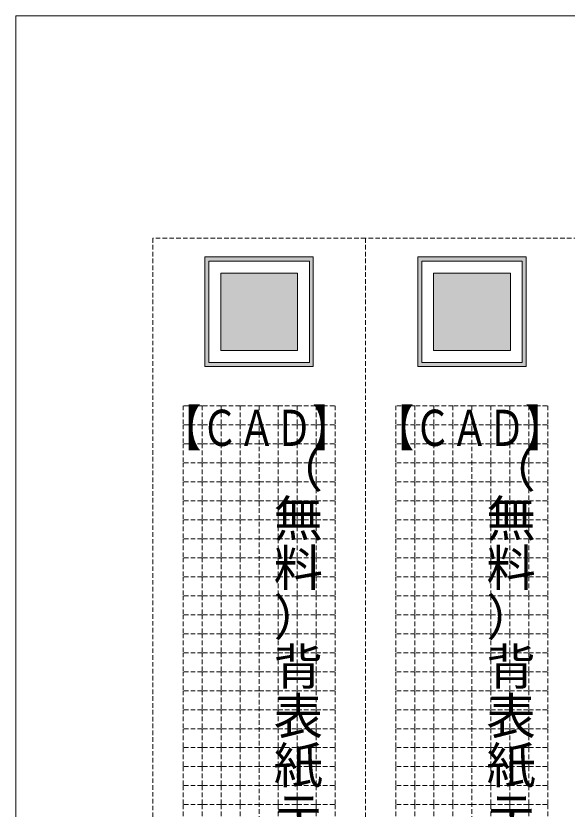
# Model space of a CAD drawing. Units: millimetres on the paper. Extents: x -148 to 148, y -210 to 210.
# Drawn here: x -148 to -3, y 1.2 to 210 of the extents above; entities that cross this region are included whole.
import ezdxf
from ezdxf.enums import TextEntityAlignment as Align

# ---------------------------------------------------------------- set-up
doc = ezdxf.new("R2010")
doc.units = ezdxf.units.MM
doc.linetypes.add('DASHED1', pattern=[1.8, 1.2, -0.6])
doc.layers.add('0-0', color=3, linetype='DASHED1', lineweight=9)
doc.styles.add('@ＭＳ ゴシック', font='')
doc.styles.add('ＭＳ ゴシック', font='')
doc.styles.get('@ＭＳ ゴシック').set_extended_font_data('@MS Gothic')
doc.styles.get('ＭＳ ゴシック').set_extended_font_data('MS Gothic')

msp = doc.modelspace()

# ---------------------------------------------------------------- linework, layer by layer
at = {"layer": '0-0', "color": 7}
for p, q in [((-56, 151.5), (-112, 151.5)), ((-112, 151.5), (-112, -151.5)), ((0, 151.5), (-56, 151.5)), ((-56, 151.5), (-56, -151.5))]:
    msp.add_line(p, q, dxfattribs=at)
at = {"layer": '0-0', "color": 7, "linetype": 'Continuous'}
for p, q in [((-42.251, 146.533), (-13.749, 146.533)), ((-42.251, 117.681), (-42.251, 146.533)), ((-70.782, 118.742), (-70.782, 145.472)), ((-14.782, 118.742), (-14.782, 145.472)), ((-94.114, 142.258), (-94.114, 121.957)), ((-94.114, 121.957), (-94.114, 142.258)), ((-94.114, 142.258), (-73.886, 142.258)), ((-73.886, 142.258), (-73.886, 121.957)), ((-38.114, 142.258), (-38.114, 121.957)), ((-73.886, 121.957), (-94.114, 121.957)), ((-70.782, 118.742), (-97.218, 118.742)), ((-14.782, 118.742), (-41.218, 118.742))]:
    msp.add_line(p, q, dxfattribs=at)
at = {"layer": '0-0'}
for p, q in [((-94, 107.38), (-94, 102.38)), ((-89, 107.38), (-89, 102.38)), ((-84, 107.38), (-84, -132.62)), ((-79, 107.38), (-79, 102.38)), ((-74, 107.38), (-74, 102.38)), ((-38, 107.38), (-38, 102.38)), ((-33, 107.38), (-33, 102.38)), ((-28, 107.38), (-28, -132.62)), ((-23, 107.38), (-23, 102.38)), ((-18, 107.38), (-18, 102.38)), ((-94, 102.38), (-94, 97.38)), ((-89, 102.38), (-89, 97.38)), ((-79, 102.38), (-79, 97.38)), ((-74, 102.38), (-74, 97.38)), ((-38, 102.38), (-38, 97.38)), ((-33, 102.38), (-33, 97.38)), ((-23, 102.38), (-23, 97.38)), ((-18, 102.38), (-18, 97.38)), ((-94, 97.38), (-94, 92.38)), ((-89, 97.38), (-89, 92.38)), ((-79, 97.38), (-79, 92.38)), ((-74, 97.38), (-74, 92.38)), ((-38, 97.38), (-38, 92.38)), ((-33, 97.38), (-33, 92.38)), ((-23, 97.38), (-23, 92.38)), ((-18, 97.38), (-18, 92.38)), ((-94, 92.38), (-94, 87.38)), ((-89, 92.38), (-89, 87.38)), ((-79, 92.38), (-79, 87.38)), ((-74, 92.38), (-74, 87.38)), ((-38, 92.38), (-38, 87.38)), ((-33, 92.38), (-33, 87.38)), ((-23, 92.38), (-23, 87.38)), ((-18, 92.38), (-18, 87.38)), ((-94, 87.38), (-94, 82.38)), ((-89, 87.38), (-89, 82.38)), ((-79, 87.38), (-79, 82.38)), ((-74, 87.38), (-74, 82.38)), ((-38, 87.38), (-38, 82.38)), ((-33, 87.38), (-33, 82.38)), ((-23, 87.38), (-23, 82.38)), ((-18, 87.38), (-18, 82.38)), ((-94, 82.38), (-94, 77.38)), ((-89, 82.38), (-89, 77.38)), ((-79, 82.38), (-79, 77.38)), ((-74, 82.38), (-74, 77.38)), ((-38, 82.38), (-38, 77.38)), ((-33, 82.38), (-33, 77.38)), ((-23, 82.38), (-23, 77.38)), ((-18, 82.38), (-18, 77.38)), ((-94, 77.38), (-94, 72.38)), ((-89, 77.38), (-89, 72.38)), ((-79, 77.38), (-79, 72.38)), ((-74, 77.38), (-74, 72.38)), ((-38, 77.38), (-38, 72.38)), ((-33, 77.38), (-33, 72.38)), ((-23, 77.38), (-23, 72.38)), ((-18, 77.38), (-18, 72.38)), ((-94, 72.38), (-94, 67.38)), ((-89, 72.38), (-89, 67.38)), ((-79, 72.38), (-79, 67.38)), ((-74, 72.38), (-74, 67.38)), ((-38, 72.38), (-38, 67.38)), ((-33, 72.38), (-33, 67.38)), ((-23, 72.38), (-23, 67.38)), ((-18, 72.38), (-18, 67.38)), ((-94, 67.38), (-94, 62.38)), ((-89, 67.38), (-89, 62.38)), ((-79, 67.38), (-79, 62.38)), ((-74, 67.38), (-74, 62.38)), ((-38, 67.38), (-38, 62.38)), ((-33, 67.38), (-33, 62.38)), ((-23, 67.38), (-23, 62.38)), ((-18, 67.38), (-18, 62.38)), ((-94, 62.38), (-94, 57.38)), ((-89, 62.38), (-89, 57.38)), ((-79, 62.38), (-79, 57.38)), ((-74, 62.38), (-74, 57.38)), ((-38, 62.38), (-38, 57.38)), ((-33, 62.38), (-33, 57.38)), ((-23, 62.38), (-23, 57.38)), ((-18, 62.38), (-18, 57.38)), ((-94, 57.38), (-94, 52.38)), ((-89, 57.38), (-89, 52.38)), ((-79, 57.38), (-79, 52.38)), ((-74, 57.38), (-74, 52.38)), ((-38, 57.38), (-38, 52.38)), ((-33, 57.38), (-33, 52.38)), ((-23, 57.38), (-23, 52.38)), ((-18, 57.38), (-18, 52.38)), ((-94, 52.38), (-94, 47.38)), ((-89, 52.38), (-89, 47.38)), ((-79, 52.38), (-79, 47.38)), ((-74, 52.38), (-74, 47.38)), ((-38, 52.38), (-38, 47.38)), ((-33, 52.38), (-33, 47.38)), ((-23, 52.38), (-23, 47.38)), ((-18, 52.38), (-18, 47.38)), ((-94, 47.38), (-94, 42.38)), ((-89, 47.38), (-89, 42.38)), ((-79, 47.38), (-79, 42.38)), ((-74, 47.38), (-74, 42.38)), ((-38, 47.38), (-38, 42.38)), ((-33, 47.38), (-33, 42.38)), ((-23, 47.38), (-23, 42.38)), ((-18, 47.38), (-18, 42.38)), ((-94, 42.38), (-94, 37.38)), ((-89, 42.38), (-89, 37.38)), ((-79, 42.38), (-79, 37.38)), ((-74, 42.38), (-74, 37.38)), ((-38, 42.38), (-38, 37.38)), ((-33, 42.38), (-33, 37.38)), ((-23, 42.38), (-23, 37.38)), ((-18, 42.38), (-18, 37.38)), ((-94, 37.38), (-94, 32.38)), ((-89, 37.38), (-89, 32.38)), ((-79, 37.38), (-79, 32.38)), ((-74, 37.38), (-74, 32.38)), ((-38, 37.38), (-38, 32.38)), ((-33, 37.38), (-33, 32.38)), ((-23, 37.38), (-23, 32.38)), ((-18, 37.38), (-18, 32.38)), ((-94, 32.38), (-94, 27.38)), ((-89, 32.38), (-89, 27.38)), ((-79, 32.38), (-79, 27.38)), ((-74, 32.38), (-74, 27.38)), ((-38, 32.38), (-38, 27.38)), ((-33, 32.38), (-33, 27.38)), ((-23, 32.38), (-23, 27.38)), ((-18, 32.38), (-18, 27.38)), ((-94, 27.38), (-94, 22.38)), ((-89, 27.38), (-89, 22.38)), ((-79, 27.38), (-79, 22.38)), ((-74, 27.38), (-74, 22.38)), ((-38, 27.38), (-38, 22.38)), ((-33, 27.38), (-33, 22.38)), ((-23, 27.38), (-23, 22.38)), ((-18, 27.38), (-18, 22.38)), ((-94, 22.38), (-94, 17.38)), ((-89, 22.38), (-89, 17.38)), ((-79, 22.38), (-79, 17.38)), ((-74, 22.38), (-74, 17.38)), ((-38, 22.38), (-38, 17.38)), ((-33, 22.38), (-33, 17.38)), ((-23, 22.38), (-23, 17.38)), ((-18, 22.38), (-18, 17.38)), ((-94, 17.38), (-94, 12.38)), ((-89, 17.38), (-89, 12.38)), ((-79, 17.38), (-79, 12.38)), ((-74, 17.38), (-74, 12.38)), ((-38, 17.38), (-38, 12.38)), ((-33, 17.38), (-33, 12.38)), ((-23, 17.38), (-23, 12.38)), ((-18, 17.38), (-18, 12.38)), ((-94, 12.38), (-94, 7.38)), ((-89, 12.38), (-89, 7.38)), ((-79, 12.38), (-79, 7.38)), ((-74, 12.38), (-74, 7.38)), ((-38, 12.38), (-38, 7.38)), ((-33, 12.38), (-33, 7.38)), ((-23, 12.38), (-23, 7.38)), ((-18, 12.38), (-18, 7.38)), ((-94, 7.38), (-94, 2.38)), ((-89, 7.38), (-89, 2.38)), ((-79, 7.38), (-79, 2.38)), ((-74, 7.38), (-74, 2.38)), ((-38, 7.38), (-38, 2.38)), ((-33, 7.38), (-33, 2.38)), ((-23, 7.38), (-23, 2.38)), ((-18, 7.38), (-18, 2.38)), ((-94, 2.38), (-94, -2.62)), ((-89, 2.38), (-89, -2.62)), ((-79, 2.38), (-79, -2.62)), ((-74, 2.38), (-74, -2.62)), ((-38, 2.38), (-38, -2.62)), ((-33, 2.38), (-33, -2.62)), ((-23, 2.38), (-23, -2.62)), ((-18, 2.38), (-18, -2.62))]:
    msp.add_line(p, q, dxfattribs=at)
at = {"layer": '0-0', "color": 7, "linetype": 'Continuous'}
for points in [[(-148, -210), (148, -210), (148, 210), (-148, 210)], [(-38.114, 142.258), (-17.886, 142.258), (-17.886, 121.957), (-38.114, 121.957)]]:
    msp.add_lwpolyline(points, close=True, dxfattribs=at)
for points in [[(-69.749, 146.533), (-69.749, 117.681), (-98.251, 117.681)], [(-98.251, 117.681), (-98.251, 146.533), (-69.749, 146.533)], [(-13.749, 146.533), (-13.749, 117.681), (-42.251, 117.681)], [(-97.218, 118.742), (-97.218, 145.472), (-70.782, 145.472)], [(-41.218, 118.742), (-41.218, 145.472), (-14.782, 145.472)]]:
    msp.add_lwpolyline(points, dxfattribs=at)
at = {"layer": '0-0'}
for points in [[(-99, 107.38), (-104, 107.38), (-104, 102.38)], [(-94, 107.38), (-99, 107.38), (-99, 102.38)], [(-84, 107.38), (-89, 107.38), (-94, 107.38)], [(-84, 107.38), (-79, 107.38), (-74, 107.38)], [(-74, 107.38), (-69, 107.38), (-69, 102.38)], [(-69, 107.38), (-64, 107.38), (-64, 102.38)], [(-43, 107.38), (-48, 107.38), (-48, 102.38)], [(-38, 107.38), (-43, 107.38), (-43, 102.38)], [(-28, 107.38), (-33, 107.38), (-38, 107.38)], [(-28, 107.38), (-23, 107.38), (-18, 107.38)], [(-18, 107.38), (-13, 107.38), (-13, 102.38)], [(-13, 107.38), (-8, 107.38), (-8, 102.38)], [(-99, 102.38), (-104, 102.38), (-104, 97.38)], [(-94, 102.38), (-99, 102.38), (-99, 97.38)], [(-84, 102.38), (-89, 102.38), (-94, 102.38)], [(-84, 102.38), (-79, 102.38), (-74, 102.38)], [(-74, 102.38), (-69, 102.38), (-69, 97.38)], [(-69, 102.38), (-64, 102.38), (-64, 97.38)], [(-43, 102.38), (-48, 102.38), (-48, 97.38)], [(-38, 102.38), (-43, 102.38), (-43, 97.38)], [(-28, 102.38), (-33, 102.38), (-38, 102.38)], [(-28, 102.38), (-23, 102.38), (-18, 102.38)], [(-18, 102.38), (-13, 102.38), (-13, 97.38)], [(-13, 102.38), (-8, 102.38), (-8, 97.38)], [(-99, 97.38), (-104, 97.38), (-104, 92.38)], [(-94, 97.38), (-99, 97.38), (-99, 92.38)], [(-84, 97.38), (-89, 97.38), (-94, 97.38)], [(-84, 97.38), (-79, 97.38), (-74, 97.38)], [(-74, 97.38), (-69, 97.38), (-69, 92.38)], [(-69, 97.38), (-64, 97.38), (-64, 92.38)], [(-43, 97.38), (-48, 97.38), (-48, 92.38)], [(-38, 97.38), (-43, 97.38), (-43, 92.38)], [(-28, 97.38), (-33, 97.38), (-38, 97.38)], [(-28, 97.38), (-23, 97.38), (-18, 97.38)], [(-18, 97.38), (-13, 97.38), (-13, 92.38)], [(-13, 97.38), (-8, 97.38), (-8, 92.38)], [(-99, 92.38), (-104, 92.38), (-104, 87.38)], [(-94, 92.38), (-99, 92.38), (-99, 87.38)], [(-84, 92.38), (-89, 92.38), (-94, 92.38)], [(-84, 92.38), (-79, 92.38), (-74, 92.38)], [(-74, 92.38), (-69, 92.38), (-69, 87.38)], [(-69, 92.38), (-64, 92.38), (-64, 87.38)], [(-43, 92.38), (-48, 92.38), (-48, 87.38)], [(-38, 92.38), (-43, 92.38), (-43, 87.38)], [(-28, 92.38), (-33, 92.38), (-38, 92.38)], [(-28, 92.38), (-23, 92.38), (-18, 92.38)], [(-18, 92.38), (-13, 92.38), (-13, 87.38)], [(-13, 92.38), (-8, 92.38), (-8, 87.38)], [(-99, 87.38), (-104, 87.38), (-104, 82.38)], [(-94, 87.38), (-99, 87.38), (-99, 82.38)], [(-84, 87.38), (-89, 87.38), (-94, 87.38)], [(-84, 87.38), (-79, 87.38), (-74, 87.38)], [(-74, 87.38), (-69, 87.38), (-69, 82.38)], [(-69, 87.38), (-64, 87.38), (-64, 82.38)], [(-43, 87.38), (-48, 87.38), (-48, 82.38)], [(-38, 87.38), (-43, 87.38), (-43, 82.38)], [(-28, 87.38), (-33, 87.38), (-38, 87.38)], [(-28, 87.38), (-23, 87.38), (-18, 87.38)], [(-18, 87.38), (-13, 87.38), (-13, 82.38)], [(-13, 87.38), (-8, 87.38), (-8, 82.38)], [(-99, 82.38), (-104, 82.38), (-104, 77.38)], [(-94, 82.38), (-99, 82.38), (-99, 77.38)], [(-84, 82.38), (-89, 82.38), (-94, 82.38)], [(-84, 82.38), (-79, 82.38), (-74, 82.38)], [(-74, 82.38), (-69, 82.38), (-69, 77.38)], [(-69, 82.38), (-64, 82.38), (-64, 77.38)], [(-43, 82.38), (-48, 82.38), (-48, 77.38)], [(-38, 82.38), (-43, 82.38), (-43, 77.38)], [(-28, 82.38), (-33, 82.38), (-38, 82.38)], [(-28, 82.38), (-23, 82.38), (-18, 82.38)], [(-18, 82.38), (-13, 82.38), (-13, 77.38)], [(-13, 82.38), (-8, 82.38), (-8, 77.38)], [(-99, 77.38), (-104, 77.38), (-104, 72.38)], [(-94, 77.38), (-99, 77.38), (-99, 72.38)], [(-84, 77.38), (-89, 77.38), (-94, 77.38)], [(-84, 77.38), (-79, 77.38), (-74, 77.38)], [(-74, 77.38), (-69, 77.38), (-69, 72.38)], [(-69, 77.38), (-64, 77.38), (-64, 72.38)], [(-43, 77.38), (-48, 77.38), (-48, 72.38)], [(-38, 77.38), (-43, 77.38), (-43, 72.38)], [(-28, 77.38), (-33, 77.38), (-38, 77.38)], [(-28, 77.38), (-23, 77.38), (-18, 77.38)], [(-18, 77.38), (-13, 77.38), (-13, 72.38)], [(-13, 77.38), (-8, 77.38), (-8, 72.38)], [(-99, 72.38), (-104, 72.38), (-104, 67.38)], [(-94, 72.38), (-99, 72.38), (-99, 67.38)], [(-84, 72.38), (-89, 72.38), (-94, 72.38)], [(-84, 72.38), (-79, 72.38), (-74, 72.38)], [(-74, 72.38), (-69, 72.38), (-69, 67.38)], [(-69, 72.38), (-64, 72.38), (-64, 67.38)], [(-43, 72.38), (-48, 72.38), (-48, 67.38)], [(-38, 72.38), (-43, 72.38), (-43, 67.38)], [(-28, 72.38), (-33, 72.38), (-38, 72.38)], [(-28, 72.38), (-23, 72.38), (-18, 72.38)], [(-18, 72.38), (-13, 72.38), (-13, 67.38)], [(-13, 72.38), (-8, 72.38), (-8, 67.38)], [(-99, 67.38), (-104, 67.38), (-104, 62.38)], [(-94, 67.38), (-99, 67.38), (-99, 62.38)], [(-84, 67.38), (-89, 67.38), (-94, 67.38)], [(-84, 67.38), (-79, 67.38), (-74, 67.38)], [(-74, 67.38), (-69, 67.38), (-69, 62.38)], [(-69, 67.38), (-64, 67.38), (-64, 62.38)], [(-43, 67.38), (-48, 67.38), (-48, 62.38)], [(-38, 67.38), (-43, 67.38), (-43, 62.38)], [(-28, 67.38), (-33, 67.38), (-38, 67.38)], [(-28, 67.38), (-23, 67.38), (-18, 67.38)], [(-18, 67.38), (-13, 67.38), (-13, 62.38)], [(-13, 67.38), (-8, 67.38), (-8, 62.38)], [(-99, 62.38), (-104, 62.38), (-104, 57.38)], [(-94, 62.38), (-99, 62.38), (-99, 57.38)], [(-84, 62.38), (-89, 62.38), (-94, 62.38)], [(-84, 62.38), (-79, 62.38), (-74, 62.38)], [(-74, 62.38), (-69, 62.38), (-69, 57.38)], [(-69, 62.38), (-64, 62.38), (-64, 57.38)], [(-43, 62.38), (-48, 62.38), (-48, 57.38)], [(-38, 62.38), (-43, 62.38), (-43, 57.38)], [(-28, 62.38), (-33, 62.38), (-38, 62.38)], [(-28, 62.38), (-23, 62.38), (-18, 62.38)], [(-18, 62.38), (-13, 62.38), (-13, 57.38)], [(-13, 62.38), (-8, 62.38), (-8, 57.38)], [(-99, 57.38), (-104, 57.38), (-104, 52.38)], [(-94, 57.38), (-99, 57.38), (-99, 52.38)], [(-84, 57.38), (-89, 57.38), (-94, 57.38)], [(-84, 57.38), (-79, 57.38), (-74, 57.38)], [(-74, 57.38), (-69, 57.38), (-69, 52.38)], [(-69, 57.38), (-64, 57.38), (-64, 52.38)], [(-43, 57.38), (-48, 57.38), (-48, 52.38)], [(-38, 57.38), (-43, 57.38), (-43, 52.38)], [(-28, 57.38), (-33, 57.38), (-38, 57.38)], [(-28, 57.38), (-23, 57.38), (-18, 57.38)], [(-18, 57.38), (-13, 57.38), (-13, 52.38)], [(-13, 57.38), (-8, 57.38), (-8, 52.38)], [(-99, 52.38), (-104, 52.38), (-104, 47.38)], [(-94, 52.38), (-99, 52.38), (-99, 47.38)], [(-84, 52.38), (-89, 52.38), (-94, 52.38)], [(-84, 52.38), (-79, 52.38), (-74, 52.38)], [(-74, 52.38), (-69, 52.38), (-69, 47.38)], [(-69, 52.38), (-64, 52.38), (-64, 47.38)], [(-43, 52.38), (-48, 52.38), (-48, 47.38)], [(-38, 52.38), (-43, 52.38), (-43, 47.38)], [(-28, 52.38), (-33, 52.38), (-38, 52.38)], [(-28, 52.38), (-23, 52.38), (-18, 52.38)], [(-18, 52.38), (-13, 52.38), (-13, 47.38)], [(-13, 52.38), (-8, 52.38), (-8, 47.38)], [(-99, 47.38), (-104, 47.38), (-104, 42.38)], [(-94, 47.38), (-99, 47.38), (-99, 42.38)], [(-84, 47.38), (-89, 47.38), (-94, 47.38)], [(-84, 47.38), (-79, 47.38), (-74, 47.38)], [(-74, 47.38), (-69, 47.38), (-69, 42.38)], [(-69, 47.38), (-64, 47.38), (-64, 42.38)], [(-43, 47.38), (-48, 47.38), (-48, 42.38)], [(-38, 47.38), (-43, 47.38), (-43, 42.38)], [(-28, 47.38), (-33, 47.38), (-38, 47.38)], [(-28, 47.38), (-23, 47.38), (-18, 47.38)], [(-18, 47.38), (-13, 47.38), (-13, 42.38)], [(-13, 47.38), (-8, 47.38), (-8, 42.38)], [(-99, 42.38), (-104, 42.38), (-104, 37.38)], [(-94, 42.38), (-99, 42.38), (-99, 37.38)], [(-84, 42.38), (-89, 42.38), (-94, 42.38)], [(-84, 42.38), (-79, 42.38), (-74, 42.38)], [(-74, 42.38), (-69, 42.38), (-69, 37.38)], [(-69, 42.38), (-64, 42.38), (-64, 37.38)], [(-43, 42.38), (-48, 42.38), (-48, 37.38)], [(-38, 42.38), (-43, 42.38), (-43, 37.38)], [(-28, 42.38), (-33, 42.38), (-38, 42.38)], [(-28, 42.38), (-23, 42.38), (-18, 42.38)], [(-18, 42.38), (-13, 42.38), (-13, 37.38)], [(-13, 42.38), (-8, 42.38), (-8, 37.38)], [(-99, 37.38), (-104, 37.38), (-104, 32.38)], [(-94, 37.38), (-99, 37.38), (-99, 32.38)], [(-84, 37.38), (-89, 37.38), (-94, 37.38)], [(-84, 37.38), (-79, 37.38), (-74, 37.38)], [(-74, 37.38), (-69, 37.38), (-69, 32.38)], [(-69, 37.38), (-64, 37.38), (-64, 32.38)], [(-43, 37.38), (-48, 37.38), (-48, 32.38)], [(-38, 37.38), (-43, 37.38), (-43, 32.38)], [(-28, 37.38), (-33, 37.38), (-38, 37.38)], [(-28, 37.38), (-23, 37.38), (-18, 37.38)], [(-18, 37.38), (-13, 37.38), (-13, 32.38)], [(-13, 37.38), (-8, 37.38), (-8, 32.38)], [(-99, 32.38), (-104, 32.38), (-104, 27.38)], [(-94, 32.38), (-99, 32.38), (-99, 27.38)], [(-84, 32.38), (-89, 32.38), (-94, 32.38)], [(-84, 32.38), (-79, 32.38), (-74, 32.38)], [(-74, 32.38), (-69, 32.38), (-69, 27.38)], [(-69, 32.38), (-64, 32.38), (-64, 27.38)], [(-43, 32.38), (-48, 32.38), (-48, 27.38)], [(-38, 32.38), (-43, 32.38), (-43, 27.38)], [(-28, 32.38), (-33, 32.38), (-38, 32.38)], [(-28, 32.38), (-23, 32.38), (-18, 32.38)], [(-18, 32.38), (-13, 32.38), (-13, 27.38)], [(-13, 32.38), (-8, 32.38), (-8, 27.38)], [(-99, 27.38), (-104, 27.38), (-104, 22.38)], [(-94, 27.38), (-99, 27.38), (-99, 22.38)], [(-84, 27.38), (-89, 27.38), (-94, 27.38)], [(-84, 27.38), (-79, 27.38), (-74, 27.38)], [(-74, 27.38), (-69, 27.38), (-69, 22.38)], [(-69, 27.38), (-64, 27.38), (-64, 22.38)], [(-43, 27.38), (-48, 27.38), (-48, 22.38)], [(-38, 27.38), (-43, 27.38), (-43, 22.38)], [(-28, 27.38), (-33, 27.38), (-38, 27.38)], [(-28, 27.38), (-23, 27.38), (-18, 27.38)], [(-18, 27.38), (-13, 27.38), (-13, 22.38)], [(-13, 27.38), (-8, 27.38), (-8, 22.38)], [(-99, 22.38), (-104, 22.38), (-104, 17.38)], [(-94, 22.38), (-99, 22.38), (-99, 17.38)], [(-84, 22.38), (-89, 22.38), (-94, 22.38)], [(-84, 22.38), (-79, 22.38), (-74, 22.38)], [(-74, 22.38), (-69, 22.38), (-69, 17.38)], [(-69, 22.38), (-64, 22.38), (-64, 17.38)], [(-43, 22.38), (-48, 22.38), (-48, 17.38)], [(-38, 22.38), (-43, 22.38), (-43, 17.38)], [(-28, 22.38), (-33, 22.38), (-38, 22.38)], [(-28, 22.38), (-23, 22.38), (-18, 22.38)], [(-18, 22.38), (-13, 22.38), (-13, 17.38)], [(-13, 22.38), (-8, 22.38), (-8, 17.38)], [(-99, 17.38), (-104, 17.38), (-104, 12.38)], [(-94, 17.38), (-99, 17.38), (-99, 12.38)], [(-84, 17.38), (-89, 17.38), (-94, 17.38)], [(-84, 17.38), (-79, 17.38), (-74, 17.38)], [(-74, 17.38), (-69, 17.38), (-69, 12.38)], [(-69, 17.38), (-64, 17.38), (-64, 12.38)], [(-43, 17.38), (-48, 17.38), (-48, 12.38)], [(-38, 17.38), (-43, 17.38), (-43, 12.38)], [(-28, 17.38), (-33, 17.38), (-38, 17.38)], [(-28, 17.38), (-23, 17.38), (-18, 17.38)], [(-18, 17.38), (-13, 17.38), (-13, 12.38)], [(-13, 17.38), (-8, 17.38), (-8, 12.38)], [(-99, 12.38), (-104, 12.38), (-104, 7.38)], [(-94, 12.38), (-99, 12.38), (-99, 7.38)], [(-84, 12.38), (-89, 12.38), (-94, 12.38)], [(-84, 12.38), (-79, 12.38), (-74, 12.38)], [(-74, 12.38), (-69, 12.38), (-69, 7.38)], [(-69, 12.38), (-64, 12.38), (-64, 7.38)], [(-43, 12.38), (-48, 12.38), (-48, 7.38)], [(-38, 12.38), (-43, 12.38), (-43, 7.38)], [(-28, 12.38), (-33, 12.38), (-38, 12.38)], [(-28, 12.38), (-23, 12.38), (-18, 12.38)], [(-18, 12.38), (-13, 12.38), (-13, 7.38)], [(-13, 12.38), (-8, 12.38), (-8, 7.38)], [(-99, 7.38), (-104, 7.38), (-104, 2.38)], [(-94, 7.38), (-99, 7.38), (-99, 2.38)], [(-84, 7.38), (-89, 7.38), (-94, 7.38)], [(-84, 7.38), (-79, 7.38), (-74, 7.38)], [(-74, 7.38), (-69, 7.38), (-69, 2.38)], [(-69, 7.38), (-64, 7.38), (-64, 2.38)], [(-43, 7.38), (-48, 7.38), (-48, 2.38)], [(-38, 7.38), (-43, 7.38), (-43, 2.38)], [(-28, 7.38), (-33, 7.38), (-38, 7.38)], [(-28, 7.38), (-23, 7.38), (-18, 7.38)], [(-18, 7.38), (-13, 7.38), (-13, 2.38)], [(-13, 7.38), (-8, 7.38), (-8, 2.38)], [(-99, 2.38), (-104, 2.38), (-104, -2.62)], [(-94, 2.38), (-99, 2.38), (-99, -2.62)], [(-84, 2.38), (-89, 2.38), (-94, 2.38)], [(-84, 2.38), (-79, 2.38), (-74, 2.38)], [(-74, 2.38), (-69, 2.38), (-69, -2.62)], [(-69, 2.38), (-64, 2.38), (-64, -2.62)], [(-43, 2.38), (-48, 2.38), (-48, -2.62)], [(-38, 2.38), (-43, 2.38), (-43, -2.62)], [(-28, 2.38), (-33, 2.38), (-38, 2.38)], [(-28, 2.38), (-23, 2.38), (-18, 2.38)], [(-18, 2.38), (-13, 2.38), (-13, -2.62)], [(-13, 2.38), (-8, 2.38), (-8, -2.62)]]:
    msp.add_lwpolyline(points, dxfattribs=at)
at = {"layer": '0-0', "color": 7}
for points in [[(-98.251, 146.533), (-98.251, 117.681), (-97.218, 145.472)], [(-98.251, 146.533), (-97.218, 145.472), (-70.782, 145.472)], [(-70.782, 145.472), (-69.749, 146.533), (-98.251, 146.533)], [(-70.782, 145.472), (-70.782, 118.742), (-69.749, 146.533)], [(-70.782, 118.742), (-69.749, 117.681), (-69.749, 146.533)], [(-42.251, 146.533), (-42.251, 117.681), (-41.218, 145.472)], [(-42.251, 146.533), (-41.218, 145.472), (-14.782, 145.472)], [(-14.782, 145.472), (-13.749, 146.533), (-42.251, 146.533)], [(-14.782, 145.472), (-14.782, 118.742), (-13.749, 146.533)], [(-14.782, 118.742), (-13.749, 117.681), (-13.749, 146.533)], [(-97.218, 118.742), (-97.218, 145.472), (-98.251, 117.681)], [(-41.218, 118.742), (-41.218, 145.472), (-42.251, 117.681)], [(-97.218, 118.742), (-98.251, 117.681), (-69.749, 117.681)], [(-97.218, 118.742), (-69.749, 117.681), (-70.782, 118.742)], [(-41.218, 118.742), (-42.251, 117.681), (-13.749, 117.681)], [(-41.218, 118.742), (-13.749, 117.681), (-14.782, 118.742)]]:
    msp.add_solid(points, dxfattribs=at)
at = {"layer": '0-0', "color": 1}
msp.add_solid([(-94.114, 142.258), (-73.886, 142.258), (-94.114, 121.957), (-73.886, 121.957)], dxfattribs=at)
at = {"layer": '0-0', "color": 5}
msp.add_solid([(-38.114, 142.258), (-17.886, 142.258), (-38.114, 121.957), (-17.886, 121.957)], dxfattribs=at)

# ---------------------------------------------------------------- texts
at = {"layer": '0-0', "color": 7, "style": 'ＭＳ ゴシック', "width": 0.75}
for p in [(-109, 93.926), (-53, 93.926)]:
    msp.add_text('【ＣＡＤ】', height=9.531, dxfattribs=at).set_placement(p, align=Align.BOTTOM_LEFT)
at = {"layer": '0-0', "color": 7, "style": '@ＭＳ ゴシック'}
for p in [(-81.5, 97.38), (-25.5, 97.38)]:
    msp.add_text('（無料）背表紙テンプレート', height=9.531, rotation=270, dxfattribs=at).set_placement(p, align=Align.BOTTOM_LEFT)

doc.saveas('drawing.dxf')
